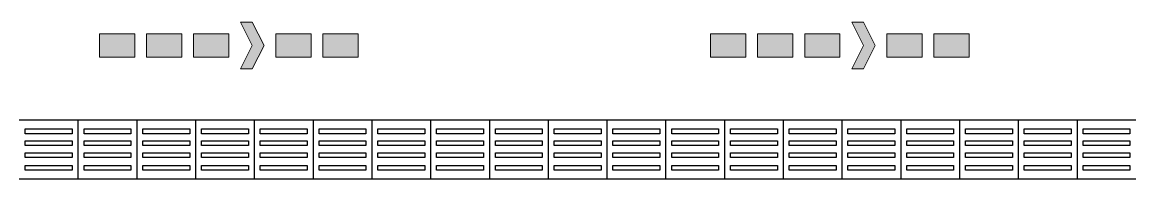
# Model space of a CAD drawing. Header units: metres. Extents: x 341 to 459, y 1341 to 1425.
# Drawn here: x 422.28 to 427.009, y 1377.068 to 1377.737 of the extents above; entities that cross this region are included whole.
import ezdxf
from ezdxf.enums import TextEntityAlignment as Align

# ---------------------------------------------------------------- set-up
doc = ezdxf.new("R2010")
doc.units = ezdxf.units.M
doc.layers.add('INC_EQUIP', color=10, linetype='Continuous', lineweight=20)
doc.layers.add('INC_PLACAS', color=10, linetype='Continuous', lineweight=20)
doc.layers.add('Itens de detalhe', color=7, linetype='Continuous')
doc.layers.add('Notas de texto-1', color=7, linetype='Continuous')
doc.styles.add('ROMANS', font='ROMANS.SHX')

# ---------------------------------------------------------------- blocks, each defined once
blk = doc.blocks.new('piso tatil')
at = {"layer": 'Itens de detalhe', "color": 252, "true_color": 0x939598}
for p, q in [((-89.2962301542358, 27.68423098322674), (-89.54623015423577, 27.68423098322674)), ((-89.2962301542358, 27.68423098322674), (-89.5462301542358, 27.68423098322674)), ((-89.0462301542358, 27.68423098322674), (-89.29623015423577, 27.68423098322674)), ((-89.29623015423577, 27.68423098322674), (-89.29623015423577, 27.43423098322674)), ((-89.0462301542358, 27.68423098322674), (-89.2962301542358, 27.68423098322674)), ((-89.2962301542358, 27.68423098322674), (-89.2962301542358, 27.43423098322674)), ((-88.7962301542358, 27.68423098322674), (-89.04623015423577, 27.68423098322674)), ((-89.04623015423577, 27.68423098322674), (-89.04623015423577, 27.43423098322674)), ((-88.7962301542358, 27.68423098322674), (-89.0462301542358, 27.68423098322674)), ((-89.0462301542358, 27.68423098322674), (-89.0462301542358, 27.43423098322674)), ((-88.5462301542358, 27.68423098322674), (-88.79623015423577, 27.68423098322674)), ((-88.79623015423577, 27.68423098322674), (-88.79623015423577, 27.43423098322674)), ((-88.5462301542358, 27.68423098322674), (-88.7962301542358, 27.68423098322674)), ((-88.7962301542358, 27.68423098322674), (-88.7962301542358, 27.43423098322674)), ((-88.2962301542358, 27.68423098322674), (-88.54623015423577, 27.68423098322674)), ((-88.54623015423577, 27.68423098322674), (-88.54623015423577, 27.43423098322674)), ((-88.2962301542358, 27.68423098322674), (-88.5462301542358, 27.68423098322674)), ((-88.5462301542358, 27.68423098322674), (-88.5462301542358, 27.43423098322674)), ((-88.0462301542358, 27.68423098322674), (-88.29623015423577, 27.68423098322674)), ((-88.29623015423577, 27.68423098322674), (-88.29623015423577, 27.43423098322674)), ((-88.0462301542358, 27.68423098322674), (-88.2962301542358, 27.68423098322674)), ((-88.2962301542358, 27.68423098322674), (-88.2962301542358, 27.43423098322674)), ((-87.7962301542358, 27.68423098322674), (-88.04623015423577, 27.68423098322674)), ((-88.04623015423577, 27.68423098322674), (-88.04623015423577, 27.43423098322674)), ((-87.7962301542358, 27.68423098322674), (-88.0462301542358, 27.68423098322674)), ((-88.0462301542358, 27.68423098322674), (-88.0462301542358, 27.43423098322674)), ((-87.5462301542358, 27.68423098322674), (-87.79623015423577, 27.68423098322674)), ((-87.79623015423577, 27.68423098322674), (-87.79623015423577, 27.43423098322674)), ((-87.5462301542358, 27.68423098322674), (-87.7962301542358, 27.68423098322674)), ((-87.7962301542358, 27.68423098322674), (-87.7962301542358, 27.43423098322674)), ((-87.2962301542358, 27.68423098322674), (-87.54623015423577, 27.68423098322674)), ((-87.54623015423577, 27.68423098322674), (-87.54623015423577, 27.43423098322674)), ((-87.2962301542358, 27.68423098322674), (-87.5462301542358, 27.68423098322674)), ((-87.5462301542358, 27.68423098322674), (-87.5462301542358, 27.43423098322674)), ((-87.0462301542358, 27.68423098322674), (-87.29623015423577, 27.68423098322674)), ((-87.29623015423577, 27.68423098322674), (-87.29623015423577, 27.43423098322674)), ((-87.0462301542358, 27.68423098322674), (-87.2962301542358, 27.68423098322674)), ((-87.2962301542358, 27.68423098322674), (-87.2962301542358, 27.43423098322674)), ((-86.7962301542358, 27.68423098322674), (-87.04623015423577, 27.68423098322674)), ((-87.04623015423577, 27.68423098322674), (-87.04623015423577, 27.43423098322674)), ((-86.7962301542358, 27.68423098322674), (-87.0462301542358, 27.68423098322674)), ((-87.0462301542358, 27.68423098322674), (-87.0462301542358, 27.43423098322674)), ((-86.5462301542358, 27.68423098322674), (-86.79623015423577, 27.68423098322674)), ((-86.79623015423577, 27.68423098322674), (-86.79623015423577, 27.43423098322674)), ((-86.5462301542358, 27.68423098322674), (-86.7962301542358, 27.68423098322674)), ((-86.7962301542358, 27.68423098322674), (-86.7962301542358, 27.43423098322674)), ((-86.2962301542358, 27.68423098322674), (-86.54623015423577, 27.68423098322674)), ((-86.54623015423577, 27.68423098322674), (-86.54623015423577, 27.43423098322674)), ((-86.2962301542358, 27.68423098322674), (-86.5462301542358, 27.68423098322674)), ((-86.5462301542358, 27.68423098322674), (-86.5462301542358, 27.43423098322674)), ((-86.0462301542358, 27.68423098322674), (-86.29623015423577, 27.68423098322674)), ((-86.29623015423577, 27.68423098322674), (-86.29623015423577, 27.43423098322674)), ((-86.0462301542358, 27.68423098322674), (-86.2962301542358, 27.68423098322674)), ((-86.2962301542358, 27.68423098322674), (-86.2962301542358, 27.43423098322674)), ((-85.7962301542358, 27.68423098322674), (-86.04623015423577, 27.68423098322674)), ((-86.04623015423577, 27.68423098322674), (-86.04623015423577, 27.43423098322674)), ((-85.7962301542358, 27.68423098322674), (-86.0462301542358, 27.68423098322674)), ((-86.0462301542358, 27.68423098322674), (-86.0462301542358, 27.43423098322674)), ((-85.5462301542358, 27.68423098322673), (-85.79623015423577, 27.68423098322674)), ((-85.79623015423577, 27.68423098322674), (-85.79623015423577, 27.43423098322674)), ((-85.5462301542358, 27.68423098322673), (-85.7962301542358, 27.68423098322674)), ((-85.7962301542358, 27.68423098322674), (-85.7962301542358, 27.43423098322674)), ((-85.2962301542358, 27.68423098322674), (-85.54623015423577, 27.68423098322674)), ((-85.54623015423577, 27.68423098322674), (-85.54623015423579, 27.43423098322674)), ((-85.2962301542358, 27.68423098322674), (-85.5462301542358, 27.68423098322674)), ((-85.5462301542358, 27.68423098322674), (-85.5462301542358, 27.43423098322674)), ((-85.0462301542358, 27.68423098322674), (-85.29623015423579, 27.68423098322674)), ((-85.29623015423579, 27.68423098322674), (-85.29623015423579, 27.43423098322674)), ((-85.0462301542358, 27.68423098322674), (-85.2962301542358, 27.68423098322674)), ((-85.2962301542358, 27.68423098322674), (-85.2962301542358, 27.43423098322674)), ((-84.7962301542358, 27.68423098322674), (-85.04623015423579, 27.68423098322674)), ((-85.04623015423579, 27.68423098322674), (-85.04623015423579, 27.43423098322674)), ((-84.7962301542358, 27.68423098322674), (-85.0462301542358, 27.68423098322674)), ((-85.0462301542358, 27.68423098322674), (-85.0462301542358, 27.43423098322674)), ((-89.52056304464891, 27.62683305080806), (-89.52056304464891, 27.6472534970016)), ((-89.52056304464891, 27.6472534970016), (-89.32105589412113, 27.6472534970016)), ((-89.32105589412113, 27.62683305080806), (-89.52056304464891, 27.62683305080806)), ((-89.32105589412113, 27.6472534970016), (-89.32105589412113, 27.62683305080806)), ((-89.27056304464891, 27.62683305080806), (-89.27056304464891, 27.6472534970016)), ((-89.27056304464891, 27.6472534970016), (-89.07105589412113, 27.6472534970016)), ((-89.07105589412113, 27.62683305080806), (-89.27056304464891, 27.62683305080806)), ((-89.07105589412113, 27.6472534970016), (-89.07105589412113, 27.62683305080806)), ((-89.02056304464891, 27.62683305080806), (-89.02056304464891, 27.6472534970016)), ((-89.02056304464891, 27.6472534970016), (-88.82105589412113, 27.6472534970016)), ((-88.82105589412113, 27.62683305080806), (-89.02056304464891, 27.62683305080806)), ((-88.82105589412113, 27.6472534970016), (-88.82105589412113, 27.62683305080806)), ((-88.77056304464891, 27.62683305080806), (-88.77056304464891, 27.6472534970016)), ((-88.77056304464891, 27.6472534970016), (-88.57105589412113, 27.6472534970016)), ((-88.57105589412113, 27.62683305080806), (-88.77056304464891, 27.62683305080806)), ((-88.57105589412113, 27.6472534970016), (-88.57105589412113, 27.62683305080806)), ((-88.52056304464891, 27.62683305080806), (-88.52056304464891, 27.6472534970016)), ((-88.52056304464891, 27.6472534970016), (-88.32105589412113, 27.6472534970016)), ((-88.32105589412113, 27.62683305080806), (-88.52056304464891, 27.62683305080806)), ((-88.32105589412113, 27.6472534970016), (-88.32105589412113, 27.62683305080806)), ((-88.27056304464891, 27.62683305080806), (-88.27056304464891, 27.6472534970016)), ((-88.27056304464891, 27.6472534970016), (-88.07105589412113, 27.6472534970016)), ((-88.07105589412113, 27.62683305080806), (-88.27056304464891, 27.62683305080806)), ((-88.07105589412113, 27.6472534970016), (-88.07105589412113, 27.62683305080806)), ((-88.02056304464891, 27.62683305080806), (-88.02056304464891, 27.6472534970016)), ((-88.02056304464891, 27.6472534970016), (-87.82105589412113, 27.6472534970016)), ((-87.82105589412113, 27.62683305080806), (-88.02056304464891, 27.62683305080806)), ((-87.82105589412113, 27.6472534970016), (-87.82105589412113, 27.62683305080806)), ((-87.77056304464891, 27.62683305080806), (-87.77056304464891, 27.6472534970016)), ((-87.77056304464891, 27.6472534970016), (-87.57105589412113, 27.6472534970016)), ((-87.57105589412113, 27.62683305080806), (-87.77056304464891, 27.62683305080806)), ((-87.57105589412113, 27.6472534970016), (-87.57105589412113, 27.62683305080806)), ((-87.52056304464892, 27.62683305080806), (-87.52056304464891, 27.6472534970016)), ((-87.52056304464891, 27.6472534970016), (-87.32105589412113, 27.6472534970016)), ((-87.32105589412113, 27.62683305080806), (-87.52056304464892, 27.62683305080806)), ((-87.32105589412113, 27.6472534970016), (-87.32105589412113, 27.62683305080806)), ((-87.27056304464892, 27.62683305080806), (-87.27056304464892, 27.6472534970016)), ((-87.27056304464892, 27.6472534970016), (-87.07105589412113, 27.6472534970016)), ((-87.07105589412113, 27.62683305080806), (-87.27056304464892, 27.62683305080806)), ((-87.07105589412113, 27.6472534970016), (-87.07105589412113, 27.62683305080806)), ((-87.02056304464892, 27.62683305080806), (-87.02056304464892, 27.6472534970016)), ((-87.02056304464892, 27.6472534970016), (-86.82105589412113, 27.6472534970016)), ((-86.82105589412113, 27.62683305080806), (-87.02056304464892, 27.62683305080806)), ((-86.82105589412113, 27.6472534970016), (-86.82105589412113, 27.62683305080806)), ((-86.77056304464892, 27.62683305080806), (-86.77056304464892, 27.6472534970016)), ((-86.77056304464892, 27.6472534970016), (-86.57105589412113, 27.6472534970016)), ((-86.57105589412113, 27.62683305080806), (-86.77056304464892, 27.62683305080806)), ((-86.57105589412113, 27.6472534970016), (-86.57105589412113, 27.62683305080806)), ((-86.52056304464892, 27.62683305080806), (-86.52056304464892, 27.6472534970016)), ((-86.52056304464892, 27.6472534970016), (-86.32105589412113, 27.6472534970016)), ((-86.32105589412113, 27.62683305080806), (-86.52056304464892, 27.62683305080806)), ((-86.32105589412113, 27.6472534970016), (-86.32105589412113, 27.62683305080806)), ((-86.27056304464892, 27.62683305080806), (-86.27056304464892, 27.6472534970016)), ((-86.27056304464892, 27.6472534970016), (-86.07105589412113, 27.6472534970016)), ((-86.07105589412113, 27.62683305080806), (-86.27056304464892, 27.62683305080806)), ((-86.07105589412113, 27.6472534970016), (-86.07105589412113, 27.62683305080806)), ((-86.02056304464892, 27.62683305080806), (-86.02056304464892, 27.6472534970016)), ((-86.02056304464892, 27.6472534970016), (-85.82105589412113, 27.6472534970016)), ((-85.82105589412113, 27.62683305080806), (-86.02056304464892, 27.62683305080806)), ((-85.82105589412113, 27.6472534970016), (-85.82105589412113, 27.62683305080806)), ((-85.77056304464892, 27.62683305080806), (-85.77056304464892, 27.6472534970016)), ((-85.77056304464892, 27.6472534970016), (-85.57105589412113, 27.6472534970016)), ((-85.57105589412113, 27.62683305080806), (-85.77056304464892, 27.62683305080806)), ((-85.57105589412113, 27.6472534970016), (-85.57105589412113, 27.62683305080806)), ((-85.52056304464892, 27.62683305080806), (-85.52056304464892, 27.6472534970016)), ((-85.52056304464892, 27.6472534970016), (-85.32105589412113, 27.6472534970016)), ((-85.32105589412113, 27.62683305080806), (-85.52056304464892, 27.62683305080806)), ((-85.32105589412113, 27.6472534970016), (-85.32105589412113, 27.62683305080806)), ((-85.27056304464892, 27.62683305080806), (-85.27056304464892, 27.6472534970016)), ((-85.27056304464892, 27.6472534970016), (-85.07105589412113, 27.6472534970016)), ((-85.07105589412113, 27.62683305080806), (-85.27056304464892, 27.62683305080806)), ((-85.07105589412113, 27.6472534970016), (-85.07105589412113, 27.62683305080806)), ((-85.02056304464892, 27.62683305080806), (-85.02056304464892, 27.6472534970016)), ((-85.02056304464892, 27.6472534970016), (-84.82105589412113, 27.6472534970016)), ((-84.82105589412113, 27.62683305080806), (-85.02056304464892, 27.62683305080806)), ((-84.82105589412113, 27.6472534970016), (-84.82105589412113, 27.62683305080806)), ((-89.52056304464891, 27.57613417772856), (-89.52056304464891, 27.5965546239221)), ((-89.52056304464891, 27.5965546239221), (-89.32105589412113, 27.5965546239221)), ((-89.32105589412113, 27.57613417772856), (-89.52056304464891, 27.57613417772856)), ((-89.32105589412113, 27.5965546239221), (-89.32105589412113, 27.57613417772856)), ((-89.27056304464891, 27.57613417772856), (-89.27056304464891, 27.59655462392211)), ((-89.27056304464891, 27.59655462392211), (-89.07105589412113, 27.59655462392211)), ((-89.07105589412113, 27.57613417772856), (-89.27056304464891, 27.57613417772856)), ((-89.07105589412113, 27.59655462392211), (-89.07105589412113, 27.57613417772856)), ((-89.02056304464891, 27.57613417772856), (-89.02056304464891, 27.59655462392211)), ((-89.02056304464891, 27.59655462392211), (-88.82105589412113, 27.59655462392211)), ((-88.82105589412113, 27.57613417772856), (-89.02056304464891, 27.57613417772856)), ((-88.82105589412113, 27.59655462392211), (-88.82105589412113, 27.57613417772856)), ((-88.77056304464891, 27.57613417772856), (-88.77056304464891, 27.5965546239221)), ((-88.77056304464891, 27.5965546239221), (-88.57105589412113, 27.5965546239221)), ((-88.57105589412113, 27.57613417772856), (-88.77056304464891, 27.57613417772856)), ((-88.57105589412113, 27.5965546239221), (-88.57105589412113, 27.57613417772856)), ((-88.52056304464891, 27.57613417772856), (-88.52056304464891, 27.5965546239221)), ((-88.52056304464891, 27.5965546239221), (-88.32105589412113, 27.5965546239221)), ((-88.32105589412113, 27.57613417772856), (-88.52056304464891, 27.57613417772856)), ((-88.32105589412113, 27.5965546239221), (-88.32105589412113, 27.57613417772856)), ((-88.27056304464891, 27.57613417772856), (-88.27056304464891, 27.5965546239221)), ((-88.27056304464891, 27.5965546239221), (-88.07105589412113, 27.5965546239221)), ((-88.07105589412113, 27.57613417772856), (-88.27056304464891, 27.57613417772856)), ((-88.07105589412113, 27.5965546239221), (-88.07105589412113, 27.57613417772856)), ((-88.02056304464891, 27.57613417772856), (-88.02056304464891, 27.59655462392211)), ((-88.02056304464891, 27.59655462392211), (-87.82105589412113, 27.59655462392211)), ((-87.82105589412113, 27.57613417772856), (-88.02056304464891, 27.57613417772856)), ((-87.82105589412113, 27.59655462392211), (-87.82105589412113, 27.57613417772856)), ((-87.77056304464891, 27.57613417772856), (-87.77056304464891, 27.59655462392211)), ((-87.77056304464891, 27.59655462392211), (-87.57105589412113, 27.5965546239221)), ((-87.57105589412113, 27.57613417772856), (-87.77056304464891, 27.57613417772856)), ((-87.57105589412113, 27.5965546239221), (-87.57105589412113, 27.57613417772856)), ((-87.52056304464892, 27.57613417772856), (-87.52056304464892, 27.5965546239221)), ((-87.52056304464892, 27.5965546239221), (-87.32105589412113, 27.5965546239221)), ((-87.32105589412113, 27.57613417772856), (-87.52056304464892, 27.57613417772856)), ((-87.32105589412113, 27.5965546239221), (-87.32105589412113, 27.57613417772856)), ((-87.27056304464892, 27.57613417772856), (-87.27056304464892, 27.5965546239221)), ((-87.27056304464892, 27.5965546239221), (-87.07105589412113, 27.5965546239221)), ((-87.07105589412113, 27.57613417772856), (-87.27056304464892, 27.57613417772856)), ((-87.07105589412113, 27.5965546239221), (-87.07105589412113, 27.57613417772856)), ((-87.02056304464892, 27.57613417772856), (-87.02056304464892, 27.5965546239221)), ((-87.02056304464892, 27.5965546239221), (-86.82105589412113, 27.5965546239221)), ((-86.82105589412113, 27.57613417772856), (-87.02056304464892, 27.57613417772856)), ((-86.82105589412113, 27.5965546239221), (-86.82105589412113, 27.57613417772856)), ((-86.77056304464892, 27.57613417772856), (-86.77056304464892, 27.59655462392211)), ((-86.77056304464892, 27.59655462392211), (-86.57105589412113, 27.59655462392211)), ((-86.57105589412113, 27.57613417772856), (-86.77056304464892, 27.57613417772856)), ((-86.57105589412113, 27.59655462392211), (-86.57105589412113, 27.57613417772856)), ((-86.52056304464892, 27.57613417772856), (-86.52056304464892, 27.5965546239221)), ((-86.52056304464892, 27.5965546239221), (-86.32105589412113, 27.5965546239221)), ((-86.32105589412113, 27.57613417772856), (-86.52056304464892, 27.57613417772856)), ((-86.32105589412113, 27.5965546239221), (-86.32105589412113, 27.57613417772856)), ((-86.27056304464892, 27.57613417772856), (-86.27056304464892, 27.5965546239221)), ((-86.27056304464892, 27.5965546239221), (-86.07105589412113, 27.5965546239221)), ((-86.07105589412113, 27.57613417772856), (-86.27056304464892, 27.57613417772856)), ((-86.07105589412113, 27.5965546239221), (-86.07105589412113, 27.57613417772856)), ((-86.02056304464892, 27.57613417772856), (-86.02056304464892, 27.5965546239221)), ((-86.02056304464892, 27.5965546239221), (-85.82105589412113, 27.5965546239221)), ((-85.82105589412113, 27.57613417772856), (-86.02056304464892, 27.57613417772856)), ((-85.82105589412113, 27.5965546239221), (-85.82105589412113, 27.57613417772856)), ((-85.77056304464892, 27.57613417772856), (-85.77056304464892, 27.5965546239221)), ((-85.77056304464892, 27.5965546239221), (-85.57105589412113, 27.5965546239221)), ((-85.57105589412113, 27.57613417772856), (-85.77056304464892, 27.57613417772856)), ((-85.57105589412113, 27.5965546239221), (-85.57105589412113, 27.57613417772856)), ((-85.52056304464892, 27.57613417772856), (-85.52056304464892, 27.5965546239221)), ((-85.52056304464892, 27.5965546239221), (-85.32105589412113, 27.5965546239221)), ((-85.32105589412113, 27.57613417772856), (-85.52056304464892, 27.57613417772856)), ((-85.32105589412113, 27.5965546239221), (-85.32105589412113, 27.57613417772856)), ((-85.27056304464892, 27.57613417772856), (-85.27056304464892, 27.5965546239221)), ((-85.27056304464892, 27.5965546239221), (-85.07105589412113, 27.5965546239221)), ((-85.07105589412113, 27.57613417772856), (-85.27056304464892, 27.57613417772856)), ((-85.07105589412113, 27.5965546239221), (-85.07105589412113, 27.57613417772856)), ((-85.02056304464892, 27.57613417772856), (-85.02056304464892, 27.5965546239221)), ((-85.02056304464892, 27.5965546239221), (-84.82105589412113, 27.5965546239221)), ((-84.82105589412113, 27.57613417772856), (-85.02056304464892, 27.57613417772856)), ((-84.82105589412113, 27.5965546239221), (-84.82105589412113, 27.57613417772856)), ((-89.52056304464891, 27.52543530464918), (-89.52056304464891, 27.54585575084272)), ((-89.52056304464891, 27.54585575084272), (-89.32105589412113, 27.54585575084272)), ((-89.32105589412113, 27.52543530464918), (-89.52056304464891, 27.52543530464918)), ((-89.32105589412113, 27.54585575084272), (-89.32105589412113, 27.52543530464918)), ((-89.27056304464891, 27.52543530464918), (-89.27056304464891, 27.54585575084273)), ((-89.27056304464891, 27.54585575084273), (-89.07105589412113, 27.54585575084272)), ((-89.07105589412113, 27.52543530464918), (-89.27056304464891, 27.52543530464918)), ((-89.07105589412113, 27.54585575084272), (-89.07105589412113, 27.52543530464918)), ((-89.02056304464891, 27.52543530464918), (-89.02056304464891, 27.54585575084272)), ((-89.02056304464891, 27.54585575084272), (-88.82105589412113, 27.54585575084272)), ((-88.82105589412113, 27.52543530464918), (-89.02056304464891, 27.52543530464918)), ((-88.82105589412113, 27.54585575084272), (-88.82105589412113, 27.52543530464918)), ((-88.77056304464891, 27.52543530464918), (-88.77056304464891, 27.54585575084272)), ((-88.77056304464891, 27.54585575084272), (-88.57105589412113, 27.54585575084272)), ((-88.57105589412113, 27.52543530464918), (-88.77056304464891, 27.52543530464918)), ((-88.57105589412113, 27.54585575084272), (-88.57105589412113, 27.52543530464918)), ((-88.52056304464891, 27.52543530464918), (-88.52056304464891, 27.54585575084272)), ((-88.52056304464891, 27.54585575084272), (-88.32105589412113, 27.54585575084272)), ((-88.32105589412113, 27.52543530464918), (-88.52056304464891, 27.52543530464918)), ((-88.32105589412113, 27.54585575084272), (-88.32105589412113, 27.52543530464918)), ((-88.27056304464891, 27.52543530464918), (-88.27056304464891, 27.54585575084272)), ((-88.27056304464891, 27.54585575084272), (-88.07105589412113, 27.54585575084272)), ((-88.07105589412113, 27.52543530464918), (-88.27056304464891, 27.52543530464918)), ((-88.07105589412113, 27.54585575084272), (-88.07105589412113, 27.52543530464918)), ((-88.02056304464891, 27.52543530464918), (-88.02056304464891, 27.54585575084272)), ((-88.02056304464891, 27.54585575084272), (-87.82105589412113, 27.54585575084272)), ((-87.82105589412113, 27.52543530464918), (-88.02056304464891, 27.52543530464918)), ((-87.82105589412113, 27.54585575084272), (-87.82105589412113, 27.52543530464918)), ((-87.77056304464892, 27.52543530464918), (-87.77056304464891, 27.54585575084272)), ((-87.77056304464891, 27.54585575084272), (-87.57105589412113, 27.54585575084272)), ((-87.57105589412113, 27.52543530464918), (-87.77056304464892, 27.52543530464918)), ((-87.57105589412113, 27.54585575084272), (-87.57105589412113, 27.52543530464918)), ((-87.52056304464892, 27.52543530464918), (-87.52056304464892, 27.54585575084272)), ((-87.52056304464892, 27.54585575084272), (-87.32105589412113, 27.54585575084272)), ((-87.32105589412113, 27.52543530464918), (-87.52056304464892, 27.52543530464918)), ((-87.32105589412113, 27.54585575084272), (-87.32105589412113, 27.52543530464918)), ((-87.27056304464892, 27.52543530464918), (-87.27056304464892, 27.54585575084272)), ((-87.27056304464892, 27.54585575084272), (-87.07105589412113, 27.54585575084272)), ((-87.07105589412113, 27.52543530464918), (-87.27056304464892, 27.52543530464918)), ((-87.07105589412113, 27.54585575084272), (-87.07105589412113, 27.52543530464918)), ((-87.02056304464892, 27.52543530464918), (-87.02056304464892, 27.54585575084272)), ((-87.02056304464892, 27.54585575084272), (-86.82105589412113, 27.54585575084272)), ((-86.82105589412113, 27.52543530464918), (-87.02056304464892, 27.52543530464918)), ((-86.82105589412113, 27.54585575084272), (-86.82105589412113, 27.52543530464918)), ((-86.77056304464892, 27.52543530464918), (-86.77056304464892, 27.54585575084272)), ((-86.77056304464892, 27.54585575084272), (-86.57105589412113, 27.54585575084272)), ((-86.57105589412113, 27.52543530464918), (-86.77056304464892, 27.52543530464918)), ((-86.57105589412113, 27.54585575084272), (-86.57105589412113, 27.52543530464918)), ((-86.52056304464892, 27.52543530464918), (-86.52056304464892, 27.54585575084272)), ((-86.52056304464892, 27.54585575084272), (-86.32105589412113, 27.54585575084272)), ((-86.32105589412113, 27.52543530464918), (-86.52056304464892, 27.52543530464918)), ((-86.32105589412113, 27.54585575084272), (-86.32105589412113, 27.52543530464918)), ((-86.27056304464892, 27.52543530464918), (-86.27056304464892, 27.54585575084272)), ((-86.27056304464892, 27.54585575084272), (-86.07105589412113, 27.54585575084272)), ((-86.07105589412113, 27.52543530464918), (-86.27056304464892, 27.52543530464918)), ((-86.07105589412113, 27.54585575084272), (-86.07105589412113, 27.52543530464918)), ((-86.02056304464892, 27.52543530464918), (-86.02056304464892, 27.54585575084272)), ((-86.02056304464892, 27.54585575084272), (-85.82105589412113, 27.54585575084272)), ((-85.82105589412113, 27.52543530464918), (-86.02056304464892, 27.52543530464918)), ((-85.82105589412113, 27.54585575084272), (-85.82105589412113, 27.52543530464918)), ((-85.77056304464892, 27.52543530464918), (-85.77056304464892, 27.54585575084272)), ((-85.77056304464892, 27.54585575084272), (-85.57105589412113, 27.54585575084272)), ((-85.57105589412113, 27.52543530464918), (-85.77056304464892, 27.52543530464918)), ((-85.57105589412113, 27.54585575084272), (-85.57105589412113, 27.52543530464918)), ((-85.52056304464892, 27.52543530464918), (-85.52056304464892, 27.54585575084272)), ((-85.52056304464892, 27.54585575084272), (-85.32105589412113, 27.54585575084272)), ((-85.32105589412113, 27.52543530464918), (-85.52056304464892, 27.52543530464918)), ((-85.32105589412113, 27.54585575084272), (-85.32105589412113, 27.52543530464918)), ((-85.27056304464892, 27.52543530464918), (-85.27056304464892, 27.54585575084272)), ((-85.27056304464892, 27.54585575084272), (-85.07105589412113, 27.54585575084272)), ((-85.07105589412113, 27.52543530464918), (-85.27056304464892, 27.52543530464918)), ((-85.07105589412113, 27.54585575084272), (-85.07105589412113, 27.52543530464918)), ((-85.02056304464892, 27.52543530464918), (-85.02056304464892, 27.54585575084272)), ((-85.02056304464892, 27.54585575084272), (-84.82105589412113, 27.54585575084272)), ((-84.82105589412113, 27.52543530464918), (-85.02056304464892, 27.52543530464918)), ((-84.82105589412113, 27.54585575084272), (-84.82105589412113, 27.52543530464918)), ((-89.52056304464891, 27.47120846945187), (-89.52056304464891, 27.49162891564542)), ((-89.52056304464891, 27.49162891564542), (-89.32105589412113, 27.49162891564542)), ((-89.32105589412113, 27.49162891564542), (-89.32105589412113, 27.47120846945187)), ((-89.27056304464891, 27.47120846945188), (-89.27056304464891, 27.49162891564542)), ((-89.27056304464891, 27.49162891564542), (-89.07105589412113, 27.49162891564542)), ((-89.07105589412113, 27.49162891564542), (-89.07105589412113, 27.47120846945188)), ((-89.02056304464891, 27.47120846945188), (-89.02056304464891, 27.49162891564542)), ((-89.02056304464891, 27.49162891564542), (-88.82105589412113, 27.49162891564542)), ((-88.82105589412113, 27.49162891564542), (-88.82105589412113, 27.47120846945187)), ((-88.77056304464891, 27.47120846945187), (-88.77056304464891, 27.49162891564542)), ((-88.77056304464891, 27.49162891564542), (-88.57105589412113, 27.49162891564542)), ((-88.57105589412113, 27.49162891564542), (-88.57105589412113, 27.47120846945187)), ((-88.52056304464891, 27.47120846945187), (-88.52056304464891, 27.49162891564542)), ((-88.52056304464891, 27.49162891564542), (-88.32105589412113, 27.49162891564542)), ((-88.32105589412113, 27.49162891564542), (-88.32105589412113, 27.47120846945187)), ((-88.27056304464891, 27.47120846945187), (-88.27056304464891, 27.49162891564542)), ((-88.27056304464891, 27.49162891564542), (-88.07105589412113, 27.49162891564542)), ((-88.07105589412113, 27.49162891564542), (-88.07105589412113, 27.47120846945187)), ((-88.02056304464891, 27.47120846945188), (-88.02056304464891, 27.49162891564542)), ((-88.02056304464891, 27.49162891564542), (-87.82105589412113, 27.49162891564542)), ((-87.82105589412113, 27.49162891564542), (-87.82105589412113, 27.47120846945188)), ((-87.77056304464891, 27.47120846945187), (-87.77056304464892, 27.49162891564542)), ((-87.77056304464892, 27.49162891564542), (-87.57105589412113, 27.49162891564542)), ((-87.57105589412113, 27.49162891564542), (-87.57105589412113, 27.47120846945187)), ((-87.52056304464892, 27.47120846945187), (-87.52056304464892, 27.49162891564542)), ((-87.52056304464892, 27.49162891564542), (-87.32105589412113, 27.49162891564542)), ((-87.32105589412113, 27.49162891564542), (-87.32105589412113, 27.47120846945187)), ((-87.27056304464892, 27.47120846945187), (-87.27056304464892, 27.49162891564542)), ((-87.27056304464892, 27.49162891564542), (-87.07105589412113, 27.49162891564542)), ((-87.07105589412113, 27.49162891564542), (-87.07105589412113, 27.47120846945187)), ((-87.02056304464892, 27.47120846945187), (-87.02056304464892, 27.49162891564542)), ((-87.02056304464892, 27.49162891564542), (-86.82105589412113, 27.49162891564541)), ((-86.82105589412113, 27.49162891564541), (-86.82105589412113, 27.47120846945187)), ((-86.77056304464892, 27.47120846945187), (-86.77056304464892, 27.49162891564542)), ((-86.77056304464892, 27.49162891564542), (-86.57105589412113, 27.49162891564542)), ((-86.57105589412113, 27.49162891564542), (-86.57105589412113, 27.47120846945187)), ((-86.52056304464892, 27.47120846945187), (-86.52056304464892, 27.49162891564542)), ((-86.52056304464892, 27.49162891564542), (-86.32105589412113, 27.49162891564542)), ((-86.32105589412113, 27.49162891564542), (-86.32105589412113, 27.47120846945187)), ((-86.27056304464892, 27.47120846945187), (-86.27056304464892, 27.49162891564542)), ((-86.27056304464892, 27.49162891564542), (-86.07105589412113, 27.49162891564542)), ((-86.07105589412113, 27.49162891564542), (-86.07105589412113, 27.47120846945187)), ((-86.02056304464892, 27.47120846945187), (-86.02056304464892, 27.49162891564542)), ((-86.02056304464892, 27.49162891564542), (-85.82105589412113, 27.49162891564542)), ((-85.82105589412113, 27.49162891564542), (-85.82105589412113, 27.47120846945187)), ((-85.77056304464892, 27.47120846945187), (-85.77056304464892, 27.49162891564541)), ((-85.77056304464892, 27.49162891564541), (-85.57105589412113, 27.49162891564541)), ((-85.57105589412113, 27.49162891564541), (-85.57105589412113, 27.47120846945187)), ((-85.52056304464892, 27.47120846945187), (-85.52056304464892, 27.49162891564542)), ((-85.52056304464892, 27.49162891564542), (-85.32105589412113, 27.49162891564542)), ((-85.32105589412113, 27.49162891564542), (-85.32105589412113, 27.47120846945187)), ((-85.27056304464892, 27.47120846945187), (-85.27056304464892, 27.49162891564542)), ((-85.27056304464892, 27.49162891564542), (-85.07105589412113, 27.49162891564542)), ((-85.07105589412113, 27.49162891564542), (-85.07105589412113, 27.47120846945187)), ((-85.02056304464892, 27.47120846945187), (-85.02056304464892, 27.49162891564542)), ((-85.02056304464892, 27.49162891564542), (-84.82105589412113, 27.49162891564542)), ((-84.82105589412113, 27.49162891564542), (-84.82105589412113, 27.47120846945187)), ((-89.54623015423577, 27.43423098322674), (-89.2962301542358, 27.43423098322674)), ((-89.5462301542358, 27.43423098322674), (-89.2962301542358, 27.43423098322674)), ((-89.32105589412113, 27.47120846945187), (-89.52056304464891, 27.47120846945187)), ((-89.29623015423577, 27.43423098322674), (-89.0462301542358, 27.43423098322674)), ((-89.2962301542358, 27.43423098322674), (-89.0462301542358, 27.43423098322674)), ((-89.07105589412113, 27.47120846945188), (-89.27056304464891, 27.47120846945188)), ((-89.04623015423577, 27.43423098322674), (-88.7962301542358, 27.43423098322674)), ((-89.0462301542358, 27.43423098322674), (-88.7962301542358, 27.43423098322674)), ((-88.82105589412113, 27.47120846945187), (-89.02056304464891, 27.47120846945188)), ((-88.79623015423577, 27.43423098322674), (-88.5462301542358, 27.43423098322674)), ((-88.7962301542358, 27.43423098322674), (-88.5462301542358, 27.43423098322674)), ((-88.57105589412113, 27.47120846945187), (-88.77056304464891, 27.47120846945187)), ((-88.54623015423577, 27.43423098322674), (-88.2962301542358, 27.43423098322674)), ((-88.5462301542358, 27.43423098322674), (-88.2962301542358, 27.43423098322674)), ((-88.32105589412113, 27.47120846945187), (-88.52056304464891, 27.47120846945187)), ((-88.29623015423577, 27.43423098322674), (-88.0462301542358, 27.43423098322674)), ((-88.2962301542358, 27.43423098322674), (-88.0462301542358, 27.43423098322674)), ((-88.07105589412113, 27.47120846945187), (-88.27056304464891, 27.47120846945187)), ((-88.04623015423577, 27.43423098322674), (-87.7962301542358, 27.43423098322674)), ((-88.0462301542358, 27.43423098322674), (-87.7962301542358, 27.43423098322674)), ((-87.82105589412113, 27.47120846945188), (-88.02056304464891, 27.47120846945188)), ((-87.79623015423577, 27.43423098322674), (-87.5462301542358, 27.43423098322674)), ((-87.7962301542358, 27.43423098322674), (-87.5462301542358, 27.43423098322674)), ((-87.57105589412113, 27.47120846945187), (-87.77056304464891, 27.47120846945187)), ((-87.54623015423577, 27.43423098322674), (-87.2962301542358, 27.43423098322674)), ((-87.5462301542358, 27.43423098322674), (-87.2962301542358, 27.43423098322674)), ((-87.32105589412113, 27.47120846945187), (-87.52056304464892, 27.47120846945187)), ((-87.29623015423577, 27.43423098322674), (-87.0462301542358, 27.43423098322674)), ((-87.2962301542358, 27.43423098322674), (-87.0462301542358, 27.43423098322674)), ((-87.07105589412113, 27.47120846945187), (-87.27056304464892, 27.47120846945187)), ((-87.04623015423577, 27.43423098322674), (-86.7962301542358, 27.43423098322673)), ((-87.0462301542358, 27.43423098322674), (-86.7962301542358, 27.43423098322674)), ((-86.82105589412113, 27.47120846945187), (-87.02056304464892, 27.47120846945187)), ((-86.79623015423577, 27.43423098322674), (-86.5462301542358, 27.43423098322674)), ((-86.7962301542358, 27.43423098322674), (-86.5462301542358, 27.43423098322674)), ((-86.57105589412113, 27.47120846945187), (-86.77056304464892, 27.47120846945187)), ((-86.54623015423577, 27.43423098322674), (-86.2962301542358, 27.43423098322674)), ((-86.5462301542358, 27.43423098322674), (-86.2962301542358, 27.43423098322674)), ((-86.32105589412113, 27.47120846945187), (-86.52056304464892, 27.47120846945187)), ((-86.29623015423577, 27.43423098322674), (-86.0462301542358, 27.43423098322674)), ((-86.2962301542358, 27.43423098322674), (-86.0462301542358, 27.43423098322674)), ((-86.07105589412113, 27.47120846945187), (-86.27056304464892, 27.47120846945187)), ((-86.04623015423577, 27.43423098322674), (-85.7962301542358, 27.43423098322674)), ((-86.0462301542358, 27.43423098322674), (-85.7962301542358, 27.43423098322674)), ((-85.82105589412113, 27.47120846945187), (-86.02056304464892, 27.47120846945187)), ((-85.79623015423577, 27.43423098322674), (-85.5462301542358, 27.43423098322673)), ((-85.7962301542358, 27.43423098322674), (-85.5462301542358, 27.43423098322673)), ((-85.57105589412113, 27.47120846945187), (-85.77056304464892, 27.47120846945187)), ((-85.54623015423579, 27.43423098322674), (-85.2962301542358, 27.43423098322674)), ((-85.5462301542358, 27.43423098322674), (-85.2962301542358, 27.43423098322674)), ((-85.32105589412113, 27.47120846945187), (-85.52056304464892, 27.47120846945187)), ((-85.29623015423579, 27.43423098322674), (-85.0462301542358, 27.43423098322674)), ((-85.2962301542358, 27.43423098322674), (-85.0462301542358, 27.43423098322674)), ((-85.07105589412113, 27.47120846945187), (-85.27056304464892, 27.47120846945187)), ((-85.04623015423579, 27.43423098322674), (-84.7962301542358, 27.43423098322674)), ((-85.0462301542358, 27.43423098322674), (-84.7962301542358, 27.43423098322674)), ((-84.82105589412113, 27.47120846945187), (-85.02056304464892, 27.47120846945187))]:
    blk.add_line(p, q, dxfattribs=at)
blk = doc.blocks.new('*U71')
at = {"layer": 'INC_EQUIP'}
h = blk.add_hatch(color=256, dxfattribs=at)
h.paths.add_polyline_path([(0.5000000000109139, -0.499999999992724), (2.000000000025466, -0.499999999992724), (2.000000000025466, 0.500000000001819), (0.5000000000109139, 0.500000000001819)])
h.paths.add_polyline_path([(2.50000000003638, -0.499999999992724), (4.000000000050932, -0.499999999992724), (4.000000000050932, 0.500000000001819), (2.50000000003638, 0.500000000001819)])
h.paths.add_polyline_path([(-7.000000000080036, -0.499999999992724), (-5.500000000065484, -0.499999999992724), (-5.500000000065484, 0.500000000001819), (-7.000000000080036, 0.500000000001819)])
h.paths.add_polyline_path([(-5.00000000005457, -0.499999999992724), (-3.500000000040018, -0.499999999992724), (-3.500000000040018, 0.500000000001819), (-5.00000000005457, 0.500000000001819)])
h.paths.add_polyline_path([(-1.000000000003638, -0.999999999994543), (-0.5000000000109139, 0), (-1.000000000003638, 1.000000000003638), (-0.499999999992724, 1.000000000003638), (0, 0), (-0.499999999992724, -0.999999999994543)])
h.paths.add_polyline_path([(-3.000000000029104, -0.499999999992724), (-1.500000000014552, -0.499999999992724), (-1.500000000014552, 0.500000000001819), (-3.000000000029104, 0.500000000001819)])
at = {"flags": 128}
blk.add_lwpolyline([(-7.000000000080036, -0.499999999992724), (-5.500000000065484, -0.499999999992724), (-5.500000000065484, 0.500000000001819), (-7.000000000080036, 0.500000000001819)], close=True, dxfattribs=at)
at = {"layer": 'INC_EQUIP', "flags": 128}
for points in [[(-1.000000000003638, -0.999999999994543), (-0.5000000000109139, 0), (-1.000000000003638, 1.000000000003638), (-0.499999999992724, 1.000000000003638), (0, 0), (-0.499999999992724, -0.999999999994543)], [(-5.00000000005457, -0.499999999992724), (-3.500000000040018, -0.499999999992724), (-3.500000000040018, 0.500000000001819), (-5.00000000005457, 0.500000000001819)], [(-3.000000000029104, -0.499999999992724), (-1.500000000014552, -0.499999999992724), (-1.500000000014552, 0.500000000001819), (-3.000000000029104, 0.500000000001819)], [(0.5000000000109139, -0.499999999992724), (2.000000000025466, -0.499999999992724), (2.000000000025466, 0.500000000001819), (0.5000000000109139, 0.500000000001819)], [(2.50000000003638, -0.499999999992724), (4.000000000050932, -0.499999999992724), (4.000000000050932, 0.500000000001819), (2.50000000003638, 0.500000000001819)]]:
    blk.add_lwpolyline(points, close=True, dxfattribs=at)
at = {"layer": 'INC_PLACAS', "style": 'ROMANS', "width": 0.95}
for tag, flags, p in [('COD', 3, (-6.032138118168916, -1.33214620984234)), ('DESC', 3, (-5.739745409064282, -2.179201310493948)), ('X', 1, (-6.655211357654081, -3.052541083101184))]:
    blk.add_attdef(tag, text='', height=0.6508974395520334, dxfattribs=dict(at, flags=flags)).set_placement(p, align=Align.MIDDLE_CENTER)

msp = doc.modelspace()

# ---------------------------------------------------------------- block references
at = {"layer": 'INC_EQUIP', "xscale": -0.1000000000000001, "yscale": 0.1000000000000001, "zscale": 0.1000000000000001, "rotation": 180}
for p in [(423.3089857262084, 1377.637253723026, 0.02190185880969519), (425.9089857262215, 1377.637253723026, 0.02190185880969519)]:
    msp.add_blockref('*U71', p, dxfattribs=at)
at = {"layer": 'Notas de texto-1', "color": 252, "true_color": 0x939598}
msp.add_blockref('piso tatil', (511.8137944714179, 1349.63400498445), dxfattribs=at)

doc.saveas('drawing.dxf')
